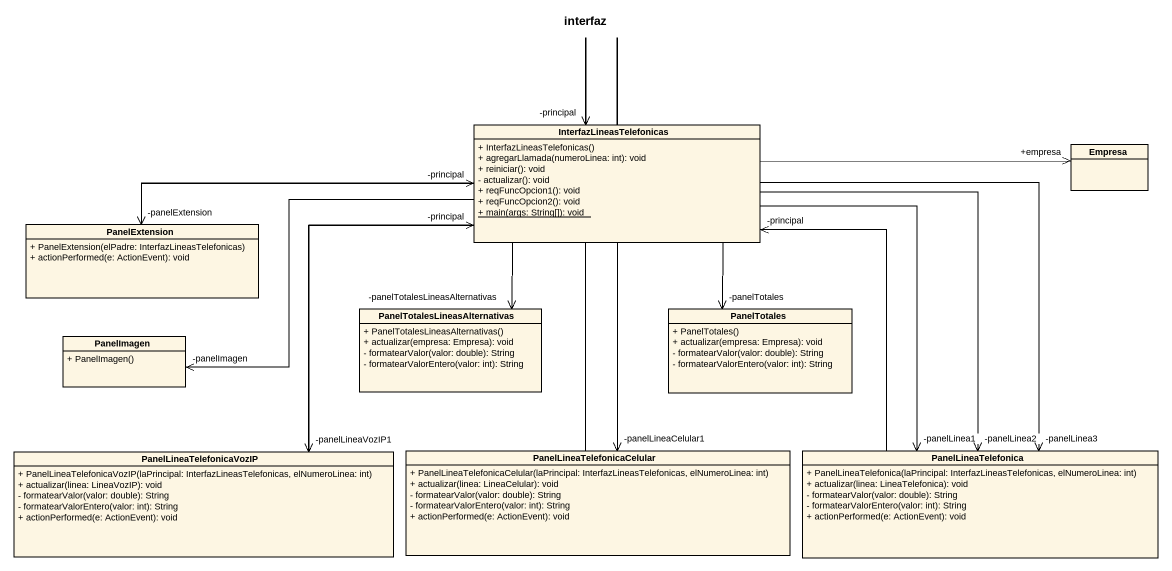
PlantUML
@startuml
title interfaz
hide circle
hide empty members
skinparam classAttributeIconSize 0
class InterfazLineasTelefonicas {
  + InterfazLineasTelefonicas()
  + agregarLlamada(numeroLinea: int): void
  + reiniciar(): void
  - actualizar(): void
  + reqFuncOpcion1(): void
  + reqFuncOpcion2(): void
  {static} + main(args: String[]): void
}
class Empresa
class PanelExtension {
  + PanelExtension(elPadre: InterfazLineasTelefonicas)
  + actionPerformed(e: ActionEvent): void
}
class "PanelTotalesLineasAlternativas" as PanelTotalesLineasAlternativ {
  + PanelTotalesLineasAlternativas()
  + actualizar(empresa: Empresa): void
  - formatearValor(valor: double): String
  - formatearValorEntero(valor: int): String
}
class PanelTotales {
  + PanelTotales()
  + actualizar(empresa: Empresa): void
  - formatearValor(valor: double): String
  - formatearValorEntero(valor: int): String
}
class PanelImagen {
  + PanelImagen()
}
class PanelLineaTelefonicaVozIP {
  + PanelLineaTelefonicaVozIP(laPrincipal: InterfazLineasTelefonicas, elNumeroLinea: int)
  + actualizar(linea: LineaVozIP): void
  - formatearValor(valor: double): String
  - formatearValorEntero(valor: int): String
  + actionPerformed(e: ActionEvent): void
}
class PanelLineaTelefonicaCelular {
  + PanelLineaTelefonicaCelular(laPrincipal: InterfazLineasTelefonicas, elNumeroLinea: int)
  + actualizar(linea: LineaCelular): void
  - formatearValor(valor: double): String
  - formatearValorEntero(valor: int): String
  + actionPerformed(e: ActionEvent): void
}
class PanelLineaTelefonica {
  + PanelLineaTelefonica(laPrincipal: InterfazLineasTelefonicas, elNumeroLinea: int)
  + actualizar(linea: LineaTelefonica): void
  - formatearValor(valor: double): String
  - formatearValorEntero(valor: int): String
  + actionPerformed(e: ActionEvent): void
}
InterfazLineasTelefonicas -right-> "+empresa" Empresa
InterfazLineasTelefonicas -left-> "-panelExtension" PanelExtension
InterfazLineasTelefonicas --> "-panelTotalesLineasAlternativas" PanelTotalesLineasAlternativ
InterfazLineasTelefonicas --> "-panelTotales" PanelTotales
InterfazLineasTelefonicas -left-> "-panelImagen" PanelImagen
InterfazLineasTelefonicas --> "-panelLineaVozIP1" PanelLineaTelefonicaVozIP
InterfazLineasTelefonicas --> "-panelLineaCelular1" PanelLineaTelefonicaCelular
InterfazLineasTelefonicas --> "-panelLinea1" PanelLineaTelefonica
InterfazLineasTelefonicas --> "-panelLinea2" PanelLineaTelefonica
InterfazLineasTelefonicas --> "-panelLinea3" PanelLineaTelefonica
PanelExtension -right-> "-principal" InterfazLineasTelefonicas
PanelLineaTelefonicaVozIP -up-> "-principal" InterfazLineasTelefonicas
PanelLineaTelefonicaCelular -up-> "-principal" InterfazLineasTelefonicas
PanelLineaTelefonica -up-> "-principal" InterfazLineasTelefonicas
@enduml
